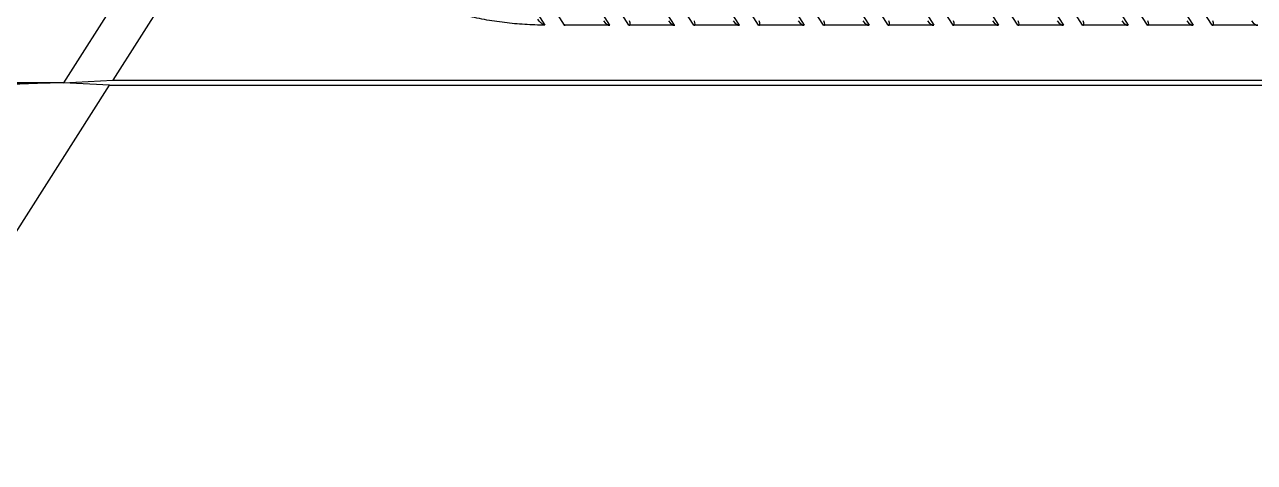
# Model space of a CAD drawing. Header units: millimetres. Extents: x 1409 to 26878, y 589 to 5187.
# Drawn here: x 15148.9 to 15272.7, y 2701.3 to 2745.3 of the extents above; entities that cross this region are included whole.
import ezdxf

# ---------------------------------------------------------------- set-up
doc = ezdxf.new("R2010")
doc.units = ezdxf.units.MM

# ---------------------------------------------------------------- blocks, each defined once
blk = doc.blocks.new('1111')
at = {"color": 7, "linetype": 'Continuous'}
for p, q in [((16466.26, 6871.73), (16419.08, 6945.79)), ((16417.33, 6945.52), (16464.34, 6871.73)), ((16412.06, 6943.55), (16457.82, 6871.73)), ((16459.74, 6871.73), (16413.53, 6944.26)), ((16453.22, 6871.73), (16408.77, 6941.5)), ((16407.47, 6940.53), (16451.29, 6871.73)), ((16446.7, 6871.73), (16404.49, 6937.98)), ((16403.3, 6936.83), (16444.77, 6871.73)), ((16440.18, 6871.73), (16400.56, 6933.92)), ((16399.45, 6932.64), (16438.25, 6871.73)), ((16433.65, 6871.73), (16396.88, 6929.46)), ((16395.84, 6928.08), (16431.73, 6871.73)), ((16427.13, 6871.73), (16393.4, 6924.68)), ((16392.41, 6923.22), (16425.21, 6871.73)), ((16420.61, 6871.73), (16390.08, 6919.65)), ((16418.68, 6871.73), (16389.12, 6918.14)), ((16414.08, 6871.73), (16386.82, 6914.53)), ((16412.16, 6871.73), (16385.86, 6913.02)), ((16407.56, 6871.73), (16383.56, 6909.41)), ((16405.64, 6871.73), (16382.6, 6907.9)), ((16380.3, 6904.29), (16401.04, 6871.73)), ((16379.34, 6902.78), (16399.11, 6871.74)), ((16372.2, 6899.8), (16350.64, 6865.96)), ((16373.03, 6893.58), (16355.61, 6866.23)), ((16405.64, 6871.73), (16401.04, 6871.73)), ((16412.16, 6871.73), (16407.56, 6871.73)), ((16418.68, 6871.73), (16414.08, 6871.73)), ((16425.21, 6871.73), (16420.61, 6871.73)), ((16431.73, 6871.73), (16427.13, 6871.73)), ((16438.25, 6871.73), (16433.65, 6871.73)), ((16444.77, 6871.73), (16440.18, 6871.73)), ((16451.29, 6871.73), (16446.7, 6871.73)), ((16457.82, 6871.73), (16453.22, 6871.73)), ((16464.34, 6871.73), (16459.74, 6871.73)), ((16470.86, 6871.73), (16466.26, 6871.73)), ((16350.64, 6865.96), (16233.36, 6865.96)), ((16259.03, 6714.63), (16355.29, 6865.73)), ((16350.66, 6865.96), (16350.64, 6865.96)), ((16350.65, 6865.94), (16355.61, 6866.23)), ((16350.66, 6865.96), (16350.65, 6865.94)), ((16355.29, 6865.73), (16350.65, 6865.94)), ((16355.29, 6865.73), (16482.29, 6865.73)), ((16355.61, 6866.23), (16486.68, 6866.23))]:
    blk.add_line(p, q, dxfattribs=at)
for centre, start_param, end_param in [((16400.66, 6872.33), -3.452417, -2.832967), ((16405.26, 6872.33), 1.521772, 2.830769), ((16407.18, 6872.33), -3.452417, -2.14342), ((16411.78, 6872.33), 1.521772, 2.830769), ((16413.7, 6872.33), -3.452417, -2.14342), ((16418.3, 6872.33), 1.521772, 2.830769), ((16420.22, 6872.33), -3.452417, -2.14342), ((16424.83, 6872.33), 1.521772, 2.830769), ((16426.75, 6872.33), -3.452417, -2.14342), ((16431.35, 6872.33), 1.521772, 2.830769), ((16433.27, 6872.33), -3.452417, -2.14342), ((16437.87, 6872.33), 1.521772, 2.830769), ((16439.79, 6872.33), -3.452417, -2.14342), ((16444.39, 6872.33), 1.521772, 2.830769), ((16446.31, 6872.33), -3.452417, -2.14342), ((16450.91, 6872.33), 1.521772, 2.830769), ((16452.84, 6872.33), -3.452417, -2.14342), ((16457.43, 6872.33), 1.521772, 2.830769), ((16459.36, 6872.33), -3.452417, -2.14342), ((16463.96, 6872.33), 1.521772, 2.830769), ((16465.88, 6872.33), -3.452417, -2.14342), ((16470.48, 6872.33), 1.521772, 2.830769)]:
    blk.add_ellipse(centre, major_axis=(-0.473, 0.571), ratio=0.388195, start_param=start_param, end_param=end_param, dxfattribs=at)
for points, knots in [([(16399.11, 6871.74), (16398.43, 6871.75), (16397.41, 6871.79), (16396.05, 6871.89), (16395.04, 6872), (16394.02, 6872.14), (16393.02, 6872.3), (16392.01, 6872.5), (16391.02, 6872.72), (16390.03, 6872.98), (16389.05, 6873.27), (16388.24, 6873.54), (16387.6, 6873.78), (16387.13, 6873.98), (16386.74, 6874.15), (16386.44, 6874.3), (16386.21, 6874.42), (16385.99, 6874.54), (16385.77, 6874.67), (16385.55, 6874.81), (16385.34, 6874.95), (16385.13, 6875.1), (16384.93, 6875.26), (16384.74, 6875.43), (16384.59, 6875.58), (16384.48, 6875.71), (16384.39, 6875.81), (16384.31, 6875.91), (16384.24, 6876.01), (16384.16, 6876.11), (16384.07, 6876.25), (16384, 6876.36), (16383.95, 6876.43)], [0, 0, 0, 0, 0.124992, 0.187493, 0.249993, 0.312492, 0.37499, 0.437488, 0.499985, 0.562481, 0.624977, 0.687472, 0.718722, 0.749971, 0.781221, 0.796847, 0.812472, 0.828098, 0.843725, 0.859351, 0.874979, 0.890605, 0.906233, 0.92186, 0.937488, 0.945303, 0.953118, 0.960933, 0.968748, 0.976561, 0.984374, 1, 1, 1, 1]), ([(16399.11, 6871.74), (16399.1, 6871.74), (16399.08, 6871.74), (16399.04, 6871.75), (16398.99, 6871.77), (16398.94, 6871.8), (16398.87, 6871.84), (16398.79, 6871.9), (16398.7, 6871.98), (16398.61, 6872.06), (16398.51, 6872.18), (16398.43, 6872.28), (16398.39, 6872.34)], [0, 0, 0, 0, 0.032107, 0.064127, 0.1277, 0.190816, 0.25358, 0.37839, 0.502755, 0.626972, 0.751209, 1, 1, 1, 1]), ([(16350.64, 6865.96), (16350.56, 6865.96), (16350.41, 6865.96), (16350.18, 6865.95), (16349.95, 6865.95), (16349.72, 6865.94), (16349.49, 6865.94), (16349.26, 6865.93), (16349.03, 6865.93), (16348.72, 6865.92), (16348.34, 6865.91), (16347.88, 6865.89), (16347.42, 6865.88), (16346.96, 6865.86), (16346.5, 6865.84), (16346.11, 6865.82), (16345.81, 6865.8), (16345.58, 6865.79), (16345.35, 6865.78), (16345.12, 6865.76), (16344.89, 6865.74), (16344.66, 6865.73), (16344.47, 6865.71), (16344.31, 6865.7), (16344.2, 6865.68), (16344.08, 6865.67), (16343.97, 6865.66), (16343.86, 6865.64), (16343.76, 6865.63), (16343.68, 6865.62), (16343.63, 6865.61), (16343.57, 6865.6), (16343.51, 6865.59), (16343.47, 6865.58), (16343.43, 6865.57), (16343.4, 6865.56), (16343.38, 6865.55), (16343.35, 6865.54), (16343.34, 6865.53), (16343.32, 6865.53), (16343.31, 6865.52), (16343.3, 6865.51), (16343.3, 6865.51)], [0, 0, 0, 0, 0.031248, 0.062497, 0.093746, 0.124994, 0.156243, 0.187491, 0.21874, 0.249989, 0.312487, 0.374984, 0.437482, 0.499981, 0.562479, 0.624978, 0.656228, 0.687478, 0.718728, 0.749978, 0.781228, 0.812479, 0.84373, 0.859355, 0.874981, 0.890607, 0.906233, 0.921859, 0.937485, 0.945299, 0.953112, 0.960926, 0.96874, 0.976554, 0.980461, 0.984368, 0.988275, 0.992183, 0.994137, 0.996091, 0.998046, 1, 1, 1, 1])]:
    blk.add_open_spline(points, degree=3, knots=knots, dxfattribs=at)
blk = doc.blocks.new('*U147')
blk.add_blockref('1111', (-16308.28, -6888.88))
blk = doc.blocks.new('*U148')
at = {"color": 0, "linetype": 'ByBlock', "lineweight": -2, "transparency": 16777216}
blk.add_blockref('*U147', (0, 337.5), dxfattribs=at)

msp = doc.modelspace()

# ---------------------------------------------------------------- block references
msp.add_blockref('*U148', (15110.4576, 2424.8499))

doc.saveas('drawing.dxf')
